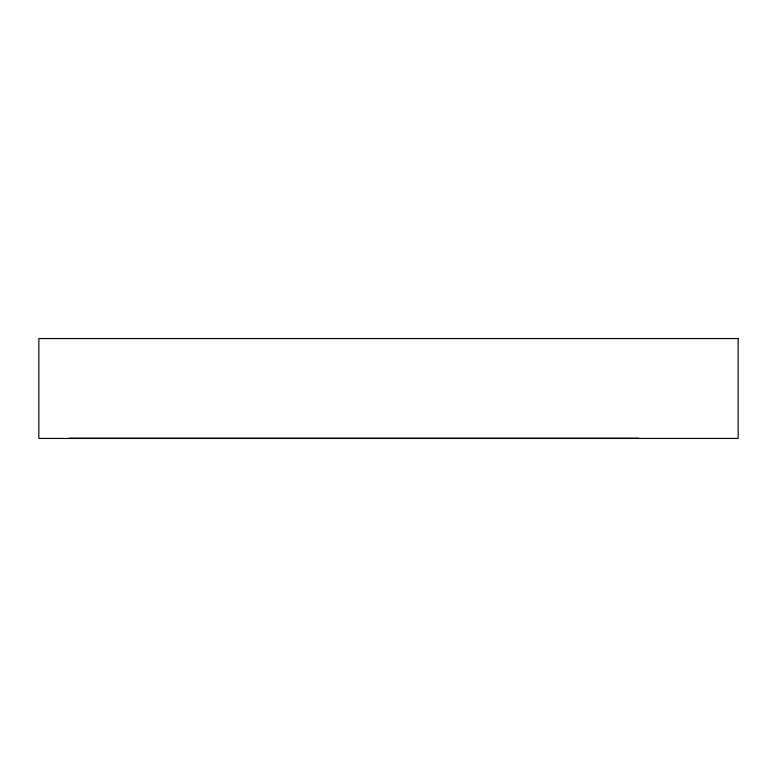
<?xml version="1.0" encoding="UTF-8"?>
<svg xmlns="http://www.w3.org/2000/svg" width="777" height="777" viewBox="0 0 777 777"><rect width="100%" height="100%" fill="white"/><g stroke="black" fill="none" stroke-linecap="round" stroke-linejoin="round"><path stroke-width="1.17" d="M69.231 438.199L638.655 438.199M738.15 338.549L38.85 338.549L38.85 438.451L738.15 438.451L738.15 338.549"/></g></svg>
